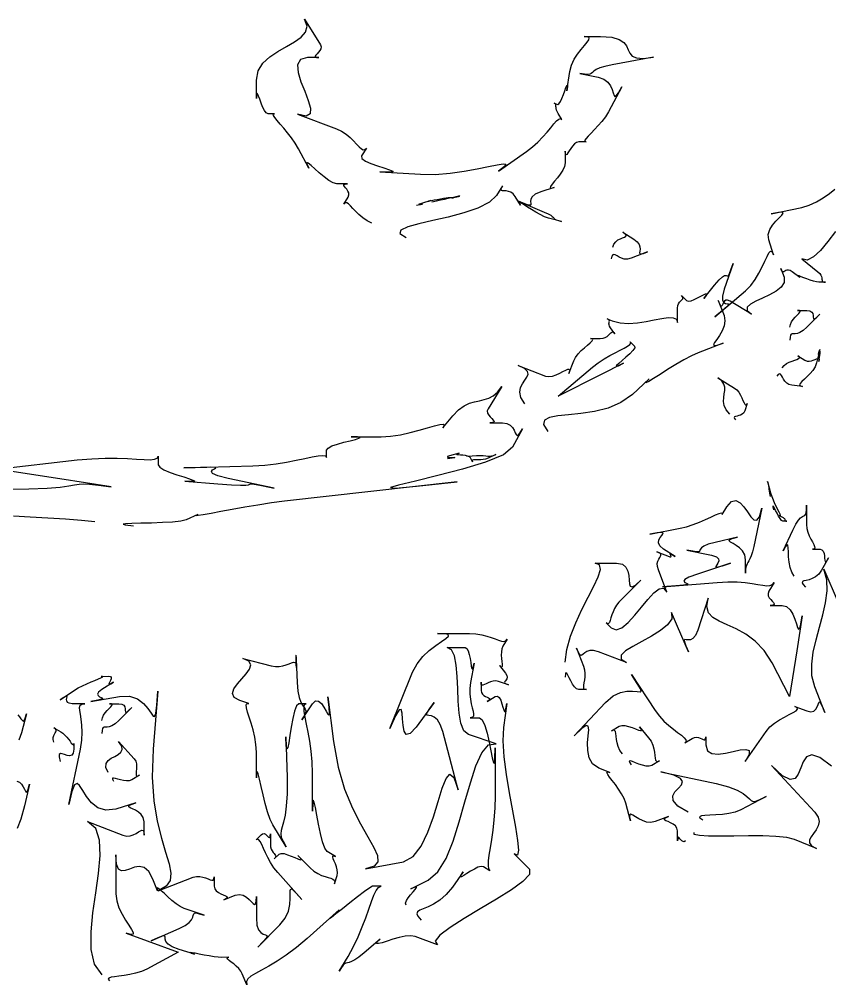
# Model space of a CAD drawing. Extents: x 1 to 224, y 2 to 223.
# Drawn here: x 104.1 to 161.8, y 2 to 70.7 of the extents above; entities that cross this region are included whole.
import ezdxf

# ---------------------------------------------------------------- set-up
doc = ezdxf.new("R2010")
doc.units = 0

msp = doc.modelspace()

# ---------------------------------------------------------------- linework, layer by layer
for points in [[(129.233, 56.2), (128.882, 56.377), (128.576, 56.588), (128.309, 56.817), (128.079, 57.047), (127.88, 57.263), (127.71, 57.448), (127.563, 57.586), (127.436, 57.661), (127.325, 57.656), (127.225, 57.555), (127.542, 58.068), (127.597, 58.219), (127.585, 58.362), (127.527, 58.495), (127.441, 58.618), (127.349, 58.726), (127.271, 58.82), (127.226, 58.896), (127.235, 58.952), (127.317, 58.988), (127.493, 59), (126.728, 59), (126.467, 59.069), (126.157, 59.249), (125.821, 59.503), (125.485, 59.792), (125.169, 60.078), (124.899, 60.323), (124.697, 60.488), (124.587, 60.536), (124.592, 60.428), (124.736, 60.125), (124, 61.5), (123.761, 61.904), (123.496, 62.288), (123.219, 62.646), (122.948, 62.974), (122.697, 63.266), (122.481, 63.516), (122.317, 63.72), (122.22, 63.872), (122.205, 63.967), (122.288, 64), (121.831, 64), (121.697, 64.065), (121.569, 64.237), (121.45, 64.479), (121.341, 64.755), (121.244, 65.028), (121.161, 65.261), (121.093, 65.419), (121.043, 65.464), (121.011, 65.361), (121, 65.073), (121, 66.383), (121.127, 67.048), (121.465, 67.595), (121.954, 68.051), (122.533, 68.44), (123.139, 68.785), (123.711, 69.111), (124.189, 69.444), (124.51, 69.807), (124.613, 70.224), (124.436, 70.721), (125.558, 68.906), (125.608, 68.76), (125.589, 68.621), (125.52, 68.491), (125.424, 68.372), (125.322, 68.266), (125.234, 68.175), (125.183, 68.102), (125.189, 68.046), (125.274, 68.012), (125.459, 68), (124.653, 68), (124.136, 67.859), (123.941, 67.481), (123.984, 66.932), (124.18, 66.281), (124.447, 65.594), (124.702, 64.939), (124.86, 64.383), (124.839, 63.993), (124.555, 63.836), (123.924, 63.979), (126.697, 62.925), (127.072, 62.749), (127.399, 62.535), (127.683, 62.301), (127.929, 62.064), (128.141, 61.841), (128.323, 61.65), (128.479, 61.509), (128.615, 61.434), (128.734, 61.442), (128.841, 61.552), (128.499, 60.999), (128.523, 60.815), (128.768, 60.632), (129.161, 60.454), (129.627, 60.288), (130.091, 60.14), (130.48, 60.016), (130.718, 59.921), (130.732, 59.862), (130.446, 59.844), (129.787, 59.874), (132.689, 59.69), (133.747, 59.679), (134.8, 59.761), (135.807, 59.903), (136.729, 60.072), (137.526, 60.239), (138.159, 60.37), (138.588, 60.434), (138.772, 60.4), (138.673, 60.236), (138.251, 59.91), (140.241, 61.302), (140.671, 61.634), (141.056, 61.986), (141.398, 62.343), (141.7, 62.687), (141.963, 63.003), (142.189, 63.274), (142.379, 63.483), (142.537, 63.615), (142.663, 63.653), (142.759, 63.581), (142.485, 64.024), (142.418, 64.15), (142.376, 64.261), (142.353, 64.36), (142.343, 64.447), (142.34, 64.522), (142.336, 64.586), (142.327, 64.641), (142.306, 64.687), (142.267, 64.725), (142.202, 64.755), (142.465, 64.665), (142.552, 64.707), (142.653, 64.862), (142.76, 65.092), (142.866, 65.36), (142.965, 65.626), (143.05, 65.855), (143.114, 66.007), (143.15, 66.044), (143.152, 65.93), (143.113, 65.625), (143.321, 67), (143.44, 67.461), (143.633, 67.878), (143.871, 68.25), (144.124, 68.576), (144.364, 68.854), (144.561, 69.084), (144.687, 69.264), (144.712, 69.395), (144.608, 69.473), (144.346, 69.5), (145.516, 69.5), (146.312, 69.444), (146.841, 69.295), (147.169, 69.079), (147.361, 68.825), (147.481, 68.559), (147.595, 68.31), (147.767, 68.104), (148.063, 67.969), (148.547, 67.932), (149.284, 68.021), (146.333, 67.485), (145.819, 67.372), (145.453, 67.256), (145.205, 67.143), (145.041, 67.037), (144.93, 66.943), (144.84, 66.869), (144.739, 66.818), (144.594, 66.797), (144.373, 66.81), (144.046, 66.864), (145.353, 66.612), (145.754, 66.471), (146.035, 66.252), (146.222, 65.991), (146.341, 65.722), (146.416, 65.481), (146.474, 65.302), (146.538, 65.222), (146.635, 65.275), (146.79, 65.496), (147.028, 65.92), (146.068, 64.127), (145.858, 63.783), (145.613, 63.457), (145.352, 63.152), (145.091, 62.873), (144.848, 62.625), (144.639, 62.412), (144.483, 62.238), (144.395, 62.109), (144.394, 62.028), (144.495, 62), (143.965, 62), (143.809, 61.959), (143.661, 61.851), (143.522, 61.698), (143.396, 61.525), (143.283, 61.353), (143.187, 61.206), (143.108, 61.107), (143.049, 61.078), (143.013, 61.143), (143, 61.325), (143, 60.5), (142.952, 60.242), (142.826, 59.97), (142.648, 59.697), (142.446, 59.435), (142.245, 59.195), (142.074, 58.989), (141.958, 58.829), (141.925, 58.726), (142.001, 58.694), (142.213, 58.743), (141.25, 58.43), (140.868, 58.264), (140.65, 58.088), (140.553, 57.913), (140.534, 57.752), (140.55, 57.618), (140.56, 57.523), (140.521, 57.479), (140.389, 57.499), (140.123, 57.596), (139.68, 57.782), (141.5, 57), (141.777, 56.873), (141.962, 56.772), (142.077, 56.692), (142.143, 56.629), (142.183, 56.578), (142.218, 56.534), (142.269, 56.493), (142.359, 56.449), (142.508, 56.397), (142.739, 56.334), (141.809, 56.57), (141.517, 56.67), (141.208, 56.816), (140.896, 56.99), (140.595, 57.174), (140.32, 57.351), (140.083, 57.503), (139.9, 57.611), (139.784, 57.658), (139.75, 57.626), (139.81, 57.498), (139.434, 58.107), (139.286, 58.29), (139.124, 58.405), (138.958, 58.47), (138.799, 58.499), (138.656, 58.511), (138.539, 58.52), (138.459, 58.545), (138.426, 58.602), (138.45, 58.706), (138.541, 58.875), (138.115, 58.186), (137.599, 57.693), (136.784, 57.281), (135.772, 56.937), (134.664, 56.646), (133.562, 56.393), (132.565, 56.164), (131.777, 55.945), (131.297, 55.719), (131.227, 55.474), (131.668, 55.195)], [(140.131, 43.342), (139.847, 43.787), (139.757, 44.169), (139.807, 44.497), (139.945, 44.781), (140.118, 45.029), (140.271, 45.252), (140.353, 45.458), (140.31, 45.659), (140.088, 45.862), (139.635, 46.077), (141.589, 45.327), (141.832, 45.285), (142.09, 45.318), (142.352, 45.405), (142.606, 45.52), (142.839, 45.641), (143.039, 45.745), (143.193, 45.807), (143.29, 45.805), (143.316, 45.715), (143.26, 45.514), (143.599, 46.396), (143.733, 46.655), (143.92, 46.902), (144.139, 47.132), (144.368, 47.342), (144.586, 47.529), (144.773, 47.69), (144.908, 47.82), (144.97, 47.918), (144.938, 47.979), (144.791, 48), (145.496, 48), (145.688, 48.021), (145.846, 48.075), (145.974, 48.151), (146.079, 48.238), (146.166, 48.323), (146.24, 48.397), (146.309, 48.447), (146.376, 48.461), (146.449, 48.428), (146.532, 48.337), (146.231, 48.75), (146.161, 48.864), (146.125, 48.962), (146.113, 49.044), (146.117, 49.113), (146.129, 49.172), (146.139, 49.222), (146.138, 49.267), (146.117, 49.308), (146.068, 49.347), (145.981, 49.388), (146.342, 49.25), (146.907, 49.109), (147.514, 49.076), (148.137, 49.12), (148.754, 49.213), (149.342, 49.324), (149.876, 49.425), (150.332, 49.486), (150.687, 49.478), (150.918, 49.37), (151, 49.135), (151, 50.167), (151.017, 50.338), (151.062, 50.472), (151.126, 50.576), (151.198, 50.657), (151.269, 50.721), (151.33, 50.777), (151.372, 50.831), (151.383, 50.89), (151.356, 50.962), (151.281, 51.052), (151.624, 50.709), (151.763, 50.655), (151.958, 50.683), (152.187, 50.766), (152.429, 50.882), (152.659, 51.005), (152.857, 51.109), (152.999, 51.172), (153.063, 51.166), (153.027, 51.068), (152.868, 50.853), (153.626, 51.793), (153.954, 52.167), (154.189, 52.379), (154.35, 52.471), (154.456, 52.485), (154.524, 52.464), (154.574, 52.452), (154.623, 52.49), (154.689, 52.622), (154.791, 52.891), (154.948, 53.338), (154.315, 51.5), (154.19, 51.017), (154.195, 50.718), (154.285, 50.558), (154.418, 50.492), (154.549, 50.474), (154.635, 50.46), (154.632, 50.404), (154.498, 50.26), (154.188, 49.983), (153.659, 49.529), (155.835, 51.391), (156.209, 51.771), (156.527, 52.201), (156.796, 52.652), (157.022, 53.095), (157.212, 53.501), (157.371, 53.841), (157.506, 54.086), (157.624, 54.206), (157.73, 54.174), (157.83, 53.959), (157.497, 55.011), (157.46, 55.39), (157.565, 55.746), (157.763, 56.07), (158.006, 56.356), (158.244, 56.597), (158.43, 56.786), (158.514, 56.916), (158.448, 56.981), (158.183, 56.972), (157.671, 56.884), (159.844, 57.319), (160.377, 57.479), (160.89, 57.723), (161.371, 58.017), (161.81, 58.327), (162.196, 58.622)], [(133.5, 57.724), (133.821, 57.801), (134.122, 57.869), (134.4, 57.928), (134.653, 57.98), (134.877, 58.025), (135.069, 58.064), (135.226, 58.097), (135.346, 58.125), (135.426, 58.148), (135.463, 58.168), (135.417, 58.108), (135.385, 58.091), (135.324, 58.074), (135.244, 58.059), (135.156, 58.045), (135.07, 58.032), (134.997, 58.021), (134.946, 58.012), (134.928, 58.006), (134.954, 58.001), (135.033, 58), (134.667, 58), (134.525, 57.989), (134.332, 57.962), (134.11, 57.923), (133.878, 57.878), (133.657, 57.834), (133.468, 57.797), (133.331, 57.771), (133.266, 57.764), (133.295, 57.781), (133.438, 57.827), (132.75, 57.616), (132.603, 57.567), (132.555, 57.544), (132.579, 57.539), (132.647, 57.546), (132.73, 57.557), (132.8, 57.567), (132.831, 57.568), (132.793, 57.554), (132.659, 57.518), (132.4, 57.454)], [(162.253, 55.611), (161.704, 54.9), (161.174, 54.272), (160.677, 53.804), (160.23, 53.576), (159.848, 53.666), (160.997, 52.75), (161.124, 52.629), (161.205, 52.514), (161.25, 52.406), (161.271, 52.308), (161.279, 52.22), (161.287, 52.145), (161.305, 52.084), (161.345, 52.038), (161.419, 52.01), (161.539, 52), (161.052, 52), (160.881, 52.021), (160.673, 52.075), (160.444, 52.151), (160.212, 52.238), (159.994, 52.323), (159.807, 52.397), (159.668, 52.447), (159.595, 52.461), (159.605, 52.428), (159.715, 52.337), (159.162, 52.75), (159.011, 52.84), (158.887, 52.873), (158.786, 52.864), (158.703, 52.831), (158.634, 52.787), (158.575, 52.75), (158.521, 52.736), (158.468, 52.76), (158.411, 52.838), (158.347, 52.987), (158.579, 52.357), (158.596, 51.973), (158.387, 51.643), (158.015, 51.357), (157.544, 51.104), (157.039, 50.874), (156.565, 50.658), (156.184, 50.445), (155.963, 50.226), (155.965, 49.989), (156.254, 49.725), (154.74, 50.661), (154.56, 50.736), (154.428, 50.726), (154.332, 50.655), (154.265, 50.552), (154.215, 50.441), (154.174, 50.35), (154.131, 50.306), (154.077, 50.334), (154.002, 50.461), (153.896, 50.714), (154.311, 49.632), (154.374, 49.263), (154.311, 48.895), (154.164, 48.542), (153.974, 48.218), (153.783, 47.937), (153.631, 47.713), (153.561, 47.56), (153.613, 47.492), (153.83, 47.522), (154.252, 47.666), (152.455, 46.983), (151.991, 46.774), (151.45, 46.482), (150.871, 46.141), (150.292, 45.783), (149.752, 45.441), (149.289, 45.148), (148.942, 44.937), (148.748, 44.841), (148.746, 44.892), (148.975, 45.123), (147.786, 44.015), (146.969, 43.431), (146.048, 43.04), (145.08, 42.796), (144.121, 42.653), (143.229, 42.566), (142.46, 42.49), (141.871, 42.379), (141.519, 42.189), (141.461, 41.874), (141.753, 41.388)], [(146.397, 54.503), (146.468, 54.723), (146.593, 54.889), (146.751, 55.01), (146.923, 55.098), (147.087, 55.164), (147.224, 55.22), (147.313, 55.276), (147.334, 55.345), (147.267, 55.436), (147.09, 55.562), (147.883, 55.072), (148.124, 54.883), (148.26, 54.694), (148.318, 54.514), (148.324, 54.351), (148.309, 54.212), (148.297, 54.105), (148.318, 54.039), (148.4, 54.02), (148.568, 54.057), (148.853, 54.157), (147.682, 53.708), (147.427, 53.646), (147.201, 53.651), (147.003, 53.705), (146.832, 53.785), (146.686, 53.872), (146.563, 53.944), (146.463, 53.981), (146.382, 53.962), (146.32, 53.866), (146.276, 53.673)], [(159, 48.8), (159.033, 48.994), (159.12, 49.178), (159.241, 49.35), (159.38, 49.508), (159.518, 49.648), (159.635, 49.768), (159.714, 49.866), (159.737, 49.939), (159.685, 49.984), (159.54, 50), (160.2, 50), (160.428, 49.967), (160.566, 49.883), (160.637, 49.766), (160.663, 49.637), (160.667, 49.517), (160.67, 49.424), (160.697, 49.379), (160.767, 49.403), (160.906, 49.514), (161.133, 49.733), (160.2, 48.8), (159.94, 48.572), (159.717, 48.434), (159.529, 48.363), (159.374, 48.337), (159.25, 48.333), (159.154, 48.33), (159.083, 48.303), (159.035, 48.233), (159.008, 48.094), (159, 47.867)], [(144.941, 45.948), (145.351, 46.265), (145.766, 46.541), (146.173, 46.78), (146.557, 46.987), (146.906, 47.164), (147.205, 47.317), (147.441, 47.449), (147.601, 47.563), (147.669, 47.665), (147.634, 47.757), (147.941, 47.46), (147.949, 47.331), (147.818, 47.139), (147.594, 46.908), (147.32, 46.662), (147.042, 46.426), (146.804, 46.224), (146.651, 46.08), (146.628, 46.018), (146.78, 46.063), (147.15, 46.239), (145.5, 45.408), (142.5, 43.895), (142.5, 43.895), (144.941, 45.948)], [(158.451, 45.92), (158.587, 46.084), (158.76, 46.214), (158.953, 46.315), (159.151, 46.394), (159.338, 46.458), (159.498, 46.513), (159.615, 46.565), (159.675, 46.622), (159.661, 46.689), (159.557, 46.774), (160.069, 46.457), (160.224, 46.393), (160.377, 46.381), (160.526, 46.406), (160.665, 46.454), (160.791, 46.508), (160.899, 46.554), (160.985, 46.577), (161.044, 46.562), (161.073, 46.494), (161.067, 46.359), (161.15, 46.941), (161.163, 47.065), (161.157, 47.102), (161.138, 47.077), (161.112, 47.015), (161.083, 46.94), (161.059, 46.876), (161.045, 46.848), (161.047, 46.879), (161.07, 46.995), (161.12, 47.219), (160.9, 46.264), (160.798, 45.987), (160.638, 45.73), (160.441, 45.496), (160.231, 45.284), (160.027, 45.098), (159.853, 44.938), (159.73, 44.805), (159.68, 44.702), (159.724, 44.63), (159.884, 44.59), (159.132, 44.668), (158.929, 44.721), (158.769, 44.823), (158.642, 44.956), (158.543, 45.103), (158.462, 45.246), (158.392, 45.369), (158.326, 45.454), (158.256, 45.484), (158.174, 45.441), (158.073, 45.308)], [(154.729, 42.604), (154.465, 42.929), (154.323, 43.234), (154.273, 43.521), (154.283, 43.791), (154.322, 44.048), (154.36, 44.293), (154.364, 44.529), (154.303, 44.757), (154.147, 44.981), (153.865, 45.202), (155.053, 44.467), (155.214, 44.336), (155.352, 44.166), (155.47, 43.974), (155.571, 43.776), (155.657, 43.589), (155.73, 43.429), (155.795, 43.312), (155.853, 43.254), (155.907, 43.271), (155.96, 43.38), (155.782, 42.846), (155.71, 42.709), (155.607, 42.612), (155.487, 42.547), (155.36, 42.504), (155.239, 42.475), (155.135, 42.449), (155.06, 42.418), (155.027, 42.373), (155.046, 42.304), (155.13, 42.203)], [(102.5, 38.7), (108.25, 39.35), (108.25, 39.35), (109.286, 39.44), (110.23, 39.475), (111.08, 39.471), (111.829, 39.443), (112.475, 39.406), (113.013, 39.376), (113.438, 39.367), (113.748, 39.396), (113.936, 39.477), (114, 39.626), (114, 39), (114.117, 38.829), (114.423, 38.649), (114.855, 38.469), (115.346, 38.297), (115.833, 38.139), (116.249, 38.004), (116.53, 37.899), (116.611, 37.831), (116.427, 37.809), (115.912, 37.839), (118.25, 37.642), (119.241, 37.571), (119.882, 37.548), (120.255, 37.558), (120.442, 37.588), (120.526, 37.622), (120.589, 37.645), (120.714, 37.642), (120.981, 37.599), (121.475, 37.5), (122.276, 37.331), (119, 38.027), (118.247, 38.221), (117.883, 38.387), (117.799, 38.525), (117.884, 38.637), (118.03, 38.722), (118.126, 38.781), (118.064, 38.816), (117.734, 38.827), (117.025, 38.815), (115.83, 38.78), (120.75, 38.932), (121.599, 38.984), (122.405, 39.078), (123.157, 39.198), (123.845, 39.33), (124.458, 39.458), (124.984, 39.567), (125.412, 39.643), (125.731, 39.671), (125.931, 39.636), (126, 39.523), (126, 40.047), (126.106, 40.201), (126.386, 40.347), (126.78, 40.484), (127.228, 40.609), (127.672, 40.72), (128.052, 40.816), (128.309, 40.893), (128.382, 40.951), (128.214, 40.987), (127.745, 41), (129.878, 41), (130.561, 41.041), (131.26, 41.149), (131.947, 41.301), (132.597, 41.473), (133.184, 41.642), (133.684, 41.786), (134.069, 41.881), (134.315, 41.903), (134.396, 41.83), (134.285, 41.639), (135, 42.5), (135.406, 42.92), (135.798, 43.203), (136.175, 43.384), (136.539, 43.495), (136.89, 43.571), (137.229, 43.644), (137.556, 43.749), (137.873, 43.918), (138.18, 44.184), (138.478, 44.582), (137.5, 43), (137.445, 42.838), (137.469, 42.685), (137.547, 42.541), (137.656, 42.41), (137.772, 42.294), (137.871, 42.194), (137.929, 42.112), (137.923, 42.051), (137.828, 42.013), (137.621, 42), (138.524, 42), (138.848, 41.952), (139.084, 41.829), (139.25, 41.658), (139.363, 41.469), (139.442, 41.291), (139.505, 41.153), (139.569, 41.083), (139.652, 41.111), (139.771, 41.266), (139.946, 41.577), (139.253, 40.25), (138.59, 39.722), (137.314, 39.195), (135.675, 38.692), (133.928, 38.236), (132.325, 37.851), (131.117, 37.559), (130.559, 37.384), (130.902, 37.35), (132.398, 37.479), (135.301, 37.794), (123, 36.406), (122.07, 36.287), (121.117, 36.142), (120.176, 35.983), (119.282, 35.822), (118.469, 35.67), (117.771, 35.54), (117.223, 35.444), (116.86, 35.393), (116.716, 35.399), (116.825, 35.475), (116, 35.095), (115.62, 34.998), (115.029, 34.932), (114.306, 34.888), (113.532, 34.861), (112.784, 34.843), (112.144, 34.828), (111.691, 34.808), (111.505, 34.776), (111.664, 34.726), (112.25, 34.65)], [(136, 39.61), (136.377, 39.652), (136.688, 39.669), (136.945, 39.669), (137.157, 39.659), (137.334, 39.644), (137.487, 39.631), (137.625, 39.628), (137.758, 39.639), (137.896, 39.673), (138.05, 39.734), (137.5, 39.474), (137.331, 39.411), (137.16, 39.374), (136.991, 39.357), (136.831, 39.353), (136.686, 39.355), (136.561, 39.356), (136.463, 39.351), (136.398, 39.331), (136.37, 39.292), (136.387, 39.225), (136.25, 39.5), (136.175, 39.571), (136.047, 39.621), (135.884, 39.656), (135.707, 39.68), (135.534, 39.696), (135.387, 39.711), (135.284, 39.727), (135.245, 39.751), (135.289, 39.786), (135.438, 39.836), (134.75, 39.636), (134.617, 39.587), (134.605, 39.555), (134.68, 39.537), (134.805, 39.529), (134.945, 39.525), (135.065, 39.521), (135.128, 39.514), (135.1, 39.498), (134.944, 39.47), (134.625, 39.424)], [(103, 37.269), (104.8, 37.295), (106.107, 37.35), (107.02, 37.423), (107.637, 37.501), (108.058, 37.573), (108.381, 37.627), (108.704, 37.651), (109.128, 37.634), (109.75, 37.564), (110.669, 37.43), (107, 38), (102.5, 38.7)], [(157.616, 36.75), (157.565, 36.992), (157.534, 37.152), (157.52, 37.251), (157.515, 37.307), (157.516, 37.339), (157.516, 37.367), (157.511, 37.411), (157.495, 37.489), (157.463, 37.62), (157.41, 37.825), (157.628, 37), (157.706, 36.751), (157.802, 36.502), (157.908, 36.262), (158.017, 36.036), (158.119, 35.833), (158.206, 35.658), (158.271, 35.519), (158.304, 35.423), (158.298, 35.377), (158.244, 35.388), (158.512, 35.25), (158.577, 35.21), (158.616, 35.171), (158.635, 35.135), (158.641, 35.103), (158.641, 35.073), (158.641, 35.048), (158.648, 35.028), (158.668, 35.013), (158.708, 35.003), (158.775, 35), (158.5, 35), (158.409, 35.048), (158.304, 35.174), (158.193, 35.352), (158.084, 35.554), (157.981, 35.755), (157.894, 35.926), (157.827, 36.042), (157.79, 36.075), (157.787, 35.999), (157.827, 35.788)], [(143, 24.953), (143.101, 25.862), (143.369, 26.81), (143.75, 27.766), (144.191, 28.699), (144.64, 29.575), (145.043, 30.363), (145.348, 31.031), (145.501, 31.548), (145.449, 31.882), (145.139, 32), (146.661, 32), (147.069, 31.924), (147.325, 31.723), (147.467, 31.441), (147.531, 31.121), (147.556, 30.804), (147.577, 30.535), (147.634, 30.356), (147.762, 30.309), (148, 30.438), (148.385, 30.785), (146.817, 29.217), (146.643, 29.008), (146.507, 28.78), (146.402, 28.546), (146.32, 28.318), (146.255, 28.107), (146.199, 27.926), (146.144, 27.787), (146.085, 27.703), (146.012, 27.686), (145.919, 27.747), (146.269, 27.398), (146.619, 27.256), (147.026, 27.411), (147.474, 27.783), (147.944, 28.295), (148.419, 28.869), (148.88, 29.427), (149.311, 29.89), (149.692, 30.181), (150.008, 30.223), (150.239, 29.936), (149.629, 31.526), (149.562, 31.774), (149.557, 31.979), (149.596, 32.147), (149.66, 32.284), (149.731, 32.397), (149.79, 32.492), (149.818, 32.575), (149.797, 32.652), (149.708, 32.729), (149.533, 32.813), (150.281, 32.515), (150.437, 32.464), (150.516, 32.459), (150.538, 32.488), (150.525, 32.537), (150.495, 32.591), (150.47, 32.637), (150.47, 32.662), (150.516, 32.651), (150.627, 32.591), (150.825, 32.467), (150, 33), (149.737, 33.231), (149.642, 33.451), (149.666, 33.654), (149.758, 33.833), (149.871, 33.983), (149.955, 34.097), (149.961, 34.169), (149.841, 34.193), (149.544, 34.161), (149.023, 34.069), (151.191, 34.485), (151.643, 34.596), (152.102, 34.748), (152.551, 34.925), (152.977, 35.11), (153.362, 35.287), (153.693, 35.438), (153.954, 35.547), (154.13, 35.598), (154.205, 35.574), (154.165, 35.457), (154.51, 36.016), (154.846, 36.395), (155.158, 36.464), (155.449, 36.306), (155.721, 36.005), (155.973, 35.646), (156.208, 35.313), (156.428, 35.089), (156.633, 35.058), (156.826, 35.304), (157.006, 35.912), (156.421, 33.191), (156.327, 32.804), (156.238, 32.517), (156.155, 32.309), (156.078, 32.159), (156.01, 32.045), (155.952, 31.947), (155.904, 31.843), (155.869, 31.713), (155.847, 31.535), (155.84, 31.288), (155.838, 32.25), (155.778, 32.597), (155.623, 32.875), (155.41, 33.094), (155.174, 33.264), (154.95, 33.397), (154.774, 33.502), (154.681, 33.591), (154.707, 33.674), (154.888, 33.761), (155.259, 33.863), (153.667, 33.485), (153.178, 33.345), (152.868, 33.213), (152.694, 33.091), (152.612, 32.985), (152.581, 32.899), (152.557, 32.838), (152.496, 32.806), (152.357, 32.809), (152.095, 32.85), (151.669, 32.934), (153.412, 32.575), (153.761, 32.461), (153.919, 32.319), (153.94, 32.165), (153.877, 32.013), (153.784, 31.878), (153.716, 31.776), (153.725, 31.722), (153.867, 31.731), (154.194, 31.817), (154.761, 31.997), (152.412, 31.227), (151.811, 31.001), (151.521, 30.833), (151.454, 30.712), (151.524, 30.627), (151.644, 30.569), (151.726, 30.526), (151.683, 30.489), (151.428, 30.448), (150.874, 30.391), (149.933, 30.309), (153.809, 30.636), (154.569, 30.674), (155.233, 30.663), (155.808, 30.616), (156.3, 30.551), (156.716, 30.482), (157.063, 30.425), (157.346, 30.396), (157.574, 30.409), (157.752, 30.481), (157.888, 30.627), (157.5, 30), (157.443, 29.838), (157.46, 29.685), (157.53, 29.541), (157.63, 29.41), (157.736, 29.294), (157.827, 29.194), (157.879, 29.112), (157.871, 29.051), (157.78, 29.013), (157.584, 29), (158.441, 29), (158.762, 28.911), (159.013, 28.682), (159.205, 28.365), (159.351, 28.016), (159.462, 27.687), (159.548, 27.433), (159.622, 27.308), (159.694, 27.366), (159.777, 27.661), (159.881, 28.247), (159.485, 25.75), (158.971, 22.5), (158.971, 22.5), (157.735, 24.907), (157.735, 24.907), (157.171, 25.786), (156.531, 26.451), (155.854, 26.946), (155.175, 27.317), (154.532, 27.61), (153.963, 27.871), (153.505, 28.145), (153.195, 28.478), (153.071, 28.915), (153.169, 29.503), (152.43, 27.244), (152.265, 26.865), (152.089, 26.648), (151.914, 26.552), (151.753, 26.534), (151.618, 26.552), (151.523, 26.562), (151.479, 26.523), (151.498, 26.392), (151.595, 26.127), (151.78, 25.685), (151, 27.5), (150.57, 28.491), (150.57, 28.491), (150.581, 28.049), (150.288, 27.621), (149.779, 27.208), (149.139, 26.812), (148.454, 26.436), (147.809, 26.082), (147.291, 25.752), (146.985, 25.448), (146.977, 25.172), (147.352, 24.928), (145.366, 25.69), (145.017, 25.785), (144.748, 25.787), (144.544, 25.726), (144.392, 25.631), (144.278, 25.53), (144.189, 25.452), (144.111, 25.427), (144.029, 25.482), (143.932, 25.648), (143.804, 25.953), (144.295, 24.674), (144.372, 24.403), (144.401, 24.146), (144.395, 23.906), (144.367, 23.687), (144.331, 23.492), (144.3, 23.324), (144.289, 23.188), (144.309, 23.086), (144.376, 23.022), (144.501, 23), (143.969, 23), (143.812, 23.054), (143.663, 23.195), (143.524, 23.393), (143.398, 23.619), (143.285, 23.842), (143.188, 24.033), (143.109, 24.163), (143.05, 24.2), (143.013, 24.115), (143, 23.879)], [(159.314, 31.086), (159.128, 31.358), (159.008, 31.701), (158.94, 32.081), (158.906, 32.462), (158.891, 32.812), (158.879, 33.094), (158.852, 33.276), (158.795, 33.322), (158.692, 33.198), (158.527, 32.87), (159.2, 34.343), (159.418, 34.772), (159.603, 35.055), (159.758, 35.225), (159.885, 35.316), (159.987, 35.364), (160.064, 35.401), (160.121, 35.464), (160.158, 35.585), (160.179, 35.799), (160.185, 36.142), (160.186, 34.75), (160.212, 34.467), (160.282, 34.198), (160.379, 33.948), (160.49, 33.718), (160.599, 33.514), (160.693, 33.339), (160.756, 33.196), (160.775, 33.09), (160.733, 33.023), (160.617, 33), (161.143, 33), (161.283, 32.959), (161.373, 32.85), (161.427, 32.698), (161.456, 32.526), (161.471, 32.357), (161.484, 32.214), (161.506, 32.121), (161.55, 32.1), (161.627, 32.177), (161.748, 32.373), (161.256, 31.493), (161.054, 31.215), (160.825, 31.024), (160.588, 30.901), (160.359, 30.826), (160.155, 30.779), (159.994, 30.742), (159.892, 30.693), (159.866, 30.614), (159.934, 30.485), (160.113, 30.287)], [(109.5, 34.952), (108.548, 35.04), (107.401, 35.125), (106.151, 35.203), (104.889, 35.275), (103.705, 35.339)], [(151.565, 12.231), (151.474, 12.175), (151.387, 12.18), (151.306, 12.229), (151.232, 12.302), (151.166, 12.382), (151.109, 12.45), (151.063, 12.488), (151.029, 12.478), (151.007, 12.401), (151, 12.24), (151, 12.94), (150.956, 13.143), (150.842, 13.302), (150.681, 13.426), (150.5, 13.523), (150.322, 13.6), (150.172, 13.665), (150.075, 13.726), (150.056, 13.792), (150.14, 13.868), (150.35, 13.965), (149.407, 13.603), (149.093, 13.541), (148.788, 13.575), (148.499, 13.676), (148.236, 13.813), (148.006, 13.954), (147.817, 14.068), (147.678, 14.126), (147.597, 14.096), (147.583, 13.947), (147.643, 13.649), (147.309, 14.927), (147.189, 15.254), (147.01, 15.59), (146.795, 15.922), (146.567, 16.238), (146.347, 16.525), (146.159, 16.772), (146.025, 16.965), (145.968, 17.093), (146.009, 17.143), (146.172, 17.104), (145.401, 17.399), (144.947, 17.706), (144.697, 18.149), (144.597, 18.67), (144.595, 19.212), (144.636, 19.717), (144.669, 20.13), (144.639, 20.391), (144.493, 20.445), (144.179, 20.234), (143.643, 19.7), (145.86, 22.08), (146.408, 22.55), (146.927, 22.805), (147.397, 22.902), (147.8, 22.901), (148.117, 22.859), (148.328, 22.834), (148.413, 22.884), (148.354, 23.068), (148.132, 23.443), (147.726, 24.067), (149.404, 21.506), (149.702, 21.107), (150.03, 20.755), (150.368, 20.447), (150.7, 20.178), (151.005, 19.946), (151.268, 19.747), (151.468, 19.576), (151.589, 19.431), (151.612, 19.307), (151.518, 19.202), (152.044, 19.527), (152.198, 19.594), (152.345, 19.608), (152.482, 19.585), (152.608, 19.54), (152.719, 19.488), (152.815, 19.443), (152.893, 19.421), (152.951, 19.437), (152.987, 19.506), (153, 19.641), (153, 19.059), (153.119, 18.647), (153.436, 18.452), (153.889, 18.417), (154.419, 18.485), (154.965, 18.6), (155.466, 18.705), (155.861, 18.743), (156.091, 18.658), (156.094, 18.392), (155.809, 17.89), (157.303, 20.022), (157.578, 20.342), (157.905, 20.617), (158.259, 20.851), (158.614, 21.051), (158.945, 21.221), (159.227, 21.366), (159.434, 21.491), (159.542, 21.602), (159.525, 21.703), (159.358, 21.8), (160.193, 21.479), (160.496, 21.416), (160.71, 21.471), (160.855, 21.604), (160.949, 21.775), (161.01, 21.945), (161.058, 22.073), (161.11, 22.12), (161.187, 22.046), (161.305, 21.811), (161.485, 21.375), (160.764, 23.207), (160.57, 23.986), (160.551, 24.812), (160.663, 25.67), (160.861, 26.549), (161.102, 27.437), (161.343, 28.32), (161.538, 29.188), (161.644, 30.027), (161.617, 30.824), (161.413, 31.568), (162.437, 29.191)], [(110.021, 2.707), (109.485, 3.466), (109.246, 4.506), (109.229, 5.749), (109.358, 7.118), (109.559, 8.534), (109.755, 9.92), (109.87, 11.198), (109.831, 12.289), (109.561, 13.117), (108.984, 13.604), (111.5, 12.638), (111.769, 12.577), (112.014, 12.593), (112.235, 12.662), (112.431, 12.761), (112.6, 12.865), (112.74, 12.952), (112.852, 12.996), (112.933, 12.976), (112.983, 12.866), (113, 12.644), (113, 13.599), (112.945, 13.887), (112.803, 14.111), (112.606, 14.282), (112.386, 14.412), (112.176, 14.511), (112.008, 14.591), (111.915, 14.663), (111.929, 14.739), (112.082, 14.83), (112.407, 14.947), (111, 14.5), (110.282, 14.41), (109.709, 14.586), (109.258, 14.94), (108.908, 15.38), (108.635, 15.818), (108.416, 16.163), (108.231, 16.325), (108.056, 16.216), (107.868, 15.745), (107.646, 14.823), (108.469, 18.75), (108.572, 19.403), (108.602, 19.977), (108.581, 20.473), (108.531, 20.894), (108.472, 21.243), (108.425, 21.523), (108.412, 21.735), (108.453, 21.884), (108.571, 21.971), (108.786, 22), (107.884, 22), (107.669, 22.026), (107.548, 22.095), (107.497, 22.191), (107.49, 22.297), (107.505, 22.398), (107.516, 22.478), (107.499, 22.523), (107.429, 22.515), (107.282, 22.439), (107.033, 22.279), (108.059, 22.968), (108.319, 23.125), (108.613, 23.275), (108.921, 23.415), (109.225, 23.544), (109.508, 23.659), (109.75, 23.758), (109.934, 23.838), (110.041, 23.897), (110.052, 23.933), (109.95, 23.944), (110.5, 23.953), (110.62, 23.929), (110.666, 23.862), (110.657, 23.765), (110.614, 23.656), (110.559, 23.546), (110.513, 23.453), (110.495, 23.39), (110.527, 23.373), (110.63, 23.416), (110.825, 23.533), (110, 23), (109.764, 22.813), (109.689, 22.672), (109.728, 22.571), (109.833, 22.498), (109.957, 22.445), (110.054, 22.403), (110.076, 22.363), (109.976, 22.314), (109.708, 22.249), (109.224, 22.158), (111.25, 22.515), (111.97, 22.529), (112.533, 22.339), (112.962, 22.023), (113.276, 21.66), (113.499, 21.329), (113.652, 21.108), (113.756, 21.076), (113.832, 21.312), (113.904, 21.894), (113.992, 22.9), (113.648, 18.75), (113.583, 16.773), (113.699, 15.076), (113.938, 13.633), (114.238, 12.422), (114.541, 11.419), (114.787, 10.599), (114.915, 9.939), (114.866, 9.415), (114.58, 9.002), (113.998, 8.678), (116.5, 9.638), (116.743, 9.698), (116.973, 9.699), (117.188, 9.658), (117.385, 9.593), (117.56, 9.522), (117.71, 9.46), (117.832, 9.427), (117.923, 9.439), (117.98, 9.514), (118, 9.668), (118, 9), (118.041, 8.819), (118.149, 8.674), (118.302, 8.559), (118.475, 8.466), (118.647, 8.391), (118.794, 8.325), (118.893, 8.265), (118.921, 8.202), (118.856, 8.13), (118.674, 8.045), (119.5, 8.362), (119.797, 8.416), (120.06, 8.362), (120.287, 8.234), (120.482, 8.068), (120.644, 7.9), (120.775, 7.767), (120.875, 7.702), (120.945, 7.743), (120.986, 7.925), (121, 8.284), (121, 6.754), (121.046, 6.242), (121.162, 5.904), (121.321, 5.702), (121.492, 5.594), (121.644, 5.54), (121.75, 5.501), (121.778, 5.435), (121.7, 5.302), (121.486, 5.063), (121.106, 4.677), (122.683, 6.255), (123.064, 6.74), (123.286, 7.232), (123.391, 7.702), (123.419, 8.123), (123.41, 8.468), (123.407, 8.707), (123.448, 8.815), (123.576, 8.762), (123.829, 8.521), (124.251, 8.066), (122.523, 9.975), (122.243, 10.322), (122.007, 10.683), (121.81, 11.042), (121.645, 11.385), (121.505, 11.699), (121.385, 11.967), (121.279, 12.177), (121.179, 12.314), (121.08, 12.363), (120.976, 12.31), (121.339, 12.673), (121.446, 12.743), (121.548, 12.748), (121.642, 12.707), (121.729, 12.64), (121.806, 12.564), (121.872, 12.5), (121.926, 12.466), (121.966, 12.48), (121.991, 12.563), (122, 12.733), (122, 12), (122.017, 11.801), (122.062, 11.641), (122.125, 11.513), (122.196, 11.41), (122.267, 11.325), (122.328, 11.252), (122.369, 11.185), (122.38, 11.115), (122.354, 11.038), (122.279, 10.945), (122.619, 11.286), (122.763, 11.342), (122.972, 11.323), (123.222, 11.25), (123.487, 11.148), (123.74, 11.039), (123.958, 10.945), (124.113, 10.891), (124.181, 10.898), (124.136, 10.991), (123.952, 11.191), (124.824, 10.318), (125.103, 10.077), (125.38, 9.901), (125.645, 9.776), (125.892, 9.688), (126.113, 9.623), (126.3, 9.568), (126.446, 9.508), (126.542, 9.43), (126.581, 9.321), (126.555, 9.166), (126.758, 9.774), (126.785, 9.961), (126.763, 10.168), (126.706, 10.383), (126.629, 10.595), (126.55, 10.791), (126.481, 10.959), (126.44, 11.087), (126.441, 11.163), (126.5, 11.175), (126.632, 11.11), (126.053, 11.467), (125.883, 11.708), (125.721, 12.165), (125.57, 12.76), (125.432, 13.416), (125.309, 14.058), (125.204, 14.607), (125.118, 14.987), (125.054, 15.12), (125.014, 14.931), (125, 14.341), (125, 17.059), (124.973, 17.858), (124.902, 18.616), (124.803, 19.325), (124.689, 19.972), (124.577, 20.549), (124.481, 21.043), (124.416, 21.446), (124.397, 21.747), (124.44, 21.935), (124.559, 22), (124.019, 22), (123.865, 21.856), (123.725, 21.477), (123.599, 20.944), (123.487, 20.337), (123.389, 19.736), (123.306, 19.222), (123.235, 18.874), (123.178, 18.774), (123.135, 19.002), (123.104, 19.637), (123.184, 16.75), (123.186, 15.593), (123.133, 14.709), (123.044, 14.053), (122.94, 13.575), (122.842, 13.229), (122.768, 12.967), (122.741, 12.742), (122.779, 12.507), (122.904, 12.214), (123.135, 11.815), (122.165, 13.372), (121.977, 13.766), (121.798, 14.291), (121.631, 14.894), (121.478, 15.52), (121.342, 16.115), (121.226, 16.626), (121.131, 16.996), (121.06, 17.173), (121.015, 17.101), (121, 16.727), (121, 18.539), (120.968, 19.082), (120.883, 19.617), (120.763, 20.129), (120.627, 20.606), (120.492, 21.035), (120.377, 21.403), (120.299, 21.698), (120.277, 21.906), (120.328, 22.014), (120.47, 22.01), (119.823, 22.226), (119.417, 22.451), (119.303, 22.732), (119.405, 23.055), (119.652, 23.405), (119.969, 23.766), (120.284, 24.124), (120.521, 24.463), (120.609, 24.77), (120.473, 25.028), (120.04, 25.223), (122.06, 24.695), (122.355, 24.648), (122.632, 24.657), (122.889, 24.704), (123.122, 24.774), (123.329, 24.848), (123.506, 24.912), (123.651, 24.949), (123.762, 24.941), (123.834, 24.874), (123.866, 24.729), (123.831, 25.357), (123.825, 25.46), (123.824, 25.419), (123.829, 25.278), (123.836, 25.081), (123.843, 24.871), (123.85, 24.691), (123.853, 24.586), (123.852, 24.598), (123.844, 24.772), (123.827, 25.15), (123.899, 23.5), (123.954, 22.892), (124.047, 22.442), (124.162, 22.119), (124.283, 21.893), (124.394, 21.733), (124.48, 21.607), (124.524, 21.486), (124.511, 21.338), (124.424, 21.132), (124.249, 20.838), (125, 22), (125.22, 22.204), (125.433, 22.181), (125.634, 22.003), (125.815, 21.743), (125.969, 21.472), (126.089, 21.263), (126.169, 21.187), (126.201, 21.317), (126.178, 21.724), (126.094, 22.48), (126.485, 19.297), (126.816, 17.475), (127.288, 15.904), (127.841, 14.566), (128.413, 13.443), (128.941, 12.518), (129.364, 11.772), (129.621, 11.189), (129.649, 10.75), (129.387, 10.437), (128.773, 10.234), (131.474, 10.75), (132.157, 11.121), (132.728, 11.863), (133.205, 12.848), (133.605, 13.951), (133.946, 15.042), (134.245, 15.995), (134.519, 16.682), (134.786, 16.976), (135.063, 16.75), (135.368, 15.876), (134.287, 20.012), (134.103, 20.524), (133.891, 20.851), (133.671, 21.038), (133.464, 21.128), (133.29, 21.165), (133.171, 21.193), (133.128, 21.256), (133.182, 21.396), (133.353, 21.659), (133.662, 22.087), (132.377, 20.335), (131.951, 19.871), (131.678, 19.81), (131.522, 20.039), (131.445, 20.444), (131.408, 20.912), (131.374, 21.329), (131.306, 21.583), (131.165, 21.56), (130.915, 21.146), (130.518, 20.23), (132.13, 24.25), (132.449, 24.844), (132.86, 25.353), (133.319, 25.782), (133.777, 26.137), (134.188, 26.423), (134.506, 26.645), (134.682, 26.808), (134.672, 26.918), (134.426, 26.98), (133.9, 27), (136.176, 27), (136.636, 26.975), (137.047, 26.909), (137.411, 26.816), (137.731, 26.71), (138.01, 26.606), (138.249, 26.516), (138.452, 26.455), (138.62, 26.438), (138.757, 26.478), (138.864, 26.588), (138.553, 26.085), (138.482, 25.91), (138.45, 25.697), (138.446, 25.464), (138.459, 25.227), (138.48, 25.005), (138.497, 24.815), (138.501, 24.674), (138.481, 24.599), (138.427, 24.608), (138.328, 24.718), (138.744, 24.164), (138.835, 24.009), (138.863, 23.882), (138.846, 23.779), (138.801, 23.696), (138.747, 23.628), (138.701, 23.569), (138.681, 23.515), (138.706, 23.463), (138.793, 23.406), (138.96, 23.34), (138.25, 23.579), (138.048, 23.618), (137.856, 23.606), (137.677, 23.559), (137.513, 23.492), (137.367, 23.42), (137.242, 23.358), (137.14, 23.322), (137.064, 23.328), (137.016, 23.39), (137, 23.523), (137, 22.941), (137.027, 22.787), (137.1, 22.669), (137.201, 22.58), (137.317, 22.512), (137.431, 22.46), (137.529, 22.414), (137.595, 22.369), (137.614, 22.316), (137.571, 22.249), (137.45, 22.16), (138, 22.5), (138.165, 22.532), (138.298, 22.43), (138.404, 22.238), (138.489, 22), (138.559, 21.758), (138.617, 21.557), (138.669, 21.438), (138.721, 21.446), (138.777, 21.623), (138.843, 22.014), (138.601, 20.309), (138.558, 19.362), (138.635, 18.217), (138.799, 16.952), (139.013, 15.645), (139.242, 14.374), (139.449, 13.218), (139.6, 12.256), (139.659, 11.565), (139.59, 11.223), (139.357, 11.309), (140.445, 10.221), (140.457, 9.849), (139.988, 9.343), (139.163, 8.739), (138.106, 8.074), (136.943, 7.385), (135.799, 6.706), (134.799, 6.074), (134.066, 5.525), (133.728, 5.096), (133.907, 4.822), (132.307, 5.436), (131.998, 5.484), (131.609, 5.449), (131.176, 5.355), (130.732, 5.229), (130.314, 5.097), (129.956, 4.983), (129.692, 4.915), (129.558, 4.918), (129.588, 5.017), (129.817, 5.239), (128.681, 4.267), (128.299, 3.96), (128.005, 3.759), (127.782, 3.639), (127.615, 3.575), (127.487, 3.542), (127.384, 3.515), (127.289, 3.468), (127.186, 3.376), (127.06, 3.214), (126.894, 2.957), (127.53, 4), (127.923, 4.703), (128.259, 5.41), (128.547, 6.102), (128.795, 6.761), (129.011, 7.369), (129.202, 7.908), (129.377, 8.358), (129.543, 8.703), (129.709, 8.923), (129.882, 9), (129.283, 9), (129.082, 8.898), (128.702, 8.629), (128.206, 8.251), (127.659, 7.821), (127.125, 7.395), (126.667, 7.031), (126.351, 6.785), (126.239, 6.714), (126.397, 6.875), (126.889, 7.325), (124.624, 5.279), (123.854, 4.63), (123.134, 4.098), (122.472, 3.666), (121.88, 3.317), (121.365, 3.034), (120.94, 2.799), (120.613, 2.595), (120.395, 2.404), (120.295, 2.21), (120.324, 1.994), (120.002, 2.768), (119.894, 2.962), (119.744, 3.145), (119.571, 3.314), (119.389, 3.468), (119.216, 3.605), (119.068, 3.722), (118.961, 3.818), (118.911, 3.891), (118.936, 3.939), (119.05, 3.96), (118.5, 3.938), (118.283, 3.948), (117.986, 3.986), (117.639, 4.042), (117.277, 4.107), (116.931, 4.172), (116.635, 4.228), (116.421, 4.265), (116.322, 4.274), (116.371, 4.246), (116.6, 4.172), (115.5, 4.507), (115.012, 4.696), (114.716, 4.888), (114.564, 5.072), (114.508, 5.236), (114.5, 5.367), (114.492, 5.454), (114.436, 5.484), (114.284, 5.446), (113.988, 5.328), (113.5, 5.117), (115.5, 5.988), (115.933, 6.211), (116.215, 6.424), (116.38, 6.619), (116.466, 6.79), (116.507, 6.93), (116.539, 7.033), (116.596, 7.092), (116.716, 7.099), (116.932, 7.049), (117.282, 6.935), (115.857, 7.43), (115.576, 7.563), (115.282, 7.759), (114.988, 7.993), (114.706, 8.241), (114.448, 8.479), (114.227, 8.683), (114.055, 8.829), (113.944, 8.892), (113.907, 8.849), (113.955, 8.675), (113.638, 9.5), (113.34, 10.058), (113.01, 10.337), (112.662, 10.411), (112.311, 10.351), (111.973, 10.23), (111.663, 10.12), (111.396, 10.092), (111.186, 10.22), (111.049, 10.576), (111, 11.231), (111, 8.468), (111.06, 7.961), (111.218, 7.471), (111.438, 7.009), (111.684, 6.589), (111.921, 6.223), (112.113, 5.925), (112.225, 5.708), (112.222, 5.584), (112.068, 5.566), (111.727, 5.667), (113.213, 5.117), (115.426, 4.298), (115.426, 4.298), (113.198, 3.106), (113.198, 3.106), (112.812, 2.935), (112.401, 2.809), (111.986, 2.719), (111.584, 2.654), (111.215, 2.606), (110.899, 2.564), (110.655, 2.52), (110.501, 2.462), (110.457, 2.382), (110.543, 2.271)], [(131.673, 7.661), (131.627, 7.798), (131.685, 7.979), (131.815, 8.186), (131.985, 8.4), (132.161, 8.604), (132.312, 8.778), (132.405, 8.905), (132.407, 8.966), (132.286, 8.944), (132.009, 8.819), (133.227, 9.426), (133.922, 10.021), (134.51, 10.982), (135.013, 12.203), (135.455, 13.578), (135.858, 15.001), (136.245, 16.367), (136.639, 17.569), (137.062, 18.502), (137.538, 19.06), (138.089, 19.137), (136.102, 19.799), (135.78, 20.077), (135.572, 20.609), (135.447, 21.328), (135.379, 22.168), (135.339, 23.061), (135.3, 23.941), (135.233, 24.742), (135.111, 25.396), (134.906, 25.838), (134.589, 26), (135.861, 26), (135.987, 25.931), (136.085, 25.751), (136.16, 25.497), (136.218, 25.208), (136.264, 24.922), (136.303, 24.677), (136.342, 24.512), (136.385, 24.464), (136.438, 24.572), (136.508, 24.875), (136.245, 23.5), (136.194, 23.075), (136.199, 22.68), (136.242, 22.316), (136.307, 21.99), (136.378, 21.703), (136.437, 21.46), (136.469, 21.264), (136.457, 21.12), (136.383, 21.031), (136.232, 21), (136.883, 21), (137.082, 20.848), (137.264, 20.449), (137.428, 19.892), (137.574, 19.263), (137.7, 18.649), (137.805, 18.138), (137.889, 17.817), (137.95, 17.773), (137.987, 18.094), (138, 18.867), (138, 15.441), (137.978, 14.556), (137.919, 13.739), (137.835, 12.994), (137.741, 12.324), (137.647, 11.733), (137.567, 11.226), (137.513, 10.806), (137.498, 10.477), (137.533, 10.244), (137.632, 10.109), (137.182, 10.387), (137.011, 10.416), (136.785, 10.353), (136.525, 10.228), (136.256, 10.069), (136, 9.905), (135.78, 9.765), (135.621, 9.677), (135.544, 9.671), (135.574, 9.775), (135.733, 10.017), (134.961, 8.946), (134.508, 8.407), (134.056, 8.011), (133.623, 7.729), (133.229, 7.533), (132.892, 7.395), (132.632, 7.288), (132.467, 7.182), (132.418, 7.05), (132.502, 6.863), (132.74, 6.594)], [(110, 20.8), (110.033, 20.994), (110.12, 21.178), (110.241, 21.35), (110.38, 21.508), (110.517, 21.648), (110.635, 21.768), (110.714, 21.866), (110.737, 21.939), (110.685, 21.984), (110.54, 22), (111.2, 22), (111.428, 21.967), (111.566, 21.883), (111.637, 21.766), (111.663, 21.637), (111.667, 21.517), (111.67, 21.424), (111.697, 21.379), (111.767, 21.403), (111.906, 21.514), (112.133, 21.733), (111.2, 20.8), (110.94, 20.572), (110.717, 20.434), (110.529, 20.363), (110.374, 20.337), (110.25, 20.333), (110.154, 20.33), (110.083, 20.303), (110.035, 20.233), (110.008, 20.094), (110, 19.867)], [(104.013, 21.217), (104.139, 21.075), (104.237, 20.931), (104.316, 20.816), (104.385, 20.762), (104.453, 20.801), (104.53, 20.963), (104.625, 21.282), (104.27, 19.925), (104.079, 19.411)], [(106.579, 19.25), (106.536, 19.438), (106.538, 19.594), (106.571, 19.723), (106.622, 19.829), (106.679, 19.917), (106.727, 19.993), (106.753, 20.062), (106.745, 20.129), (106.689, 20.198), (106.572, 20.275), (107.079, 20), (107.228, 19.899), (107.369, 19.768), (107.501, 19.62), (107.622, 19.468), (107.729, 19.323), (107.822, 19.2), (107.897, 19.11), (107.953, 19.065), (107.988, 19.078), (108, 19.163), (108, 18.75), (107.961, 18.47), (107.856, 18.329), (107.705, 18.291), (107.529, 18.319), (107.347, 18.378), (107.178, 18.433), (107.044, 18.447), (106.962, 18.384), (106.954, 18.209), (107.039, 17.886)], [(147.065, 18.422), (146.891, 18.678), (146.773, 18.943), (146.698, 19.205), (146.653, 19.454), (146.625, 19.679), (146.601, 19.868), (146.568, 20.012), (146.513, 20.099), (146.423, 20.118), (146.285, 20.058), (146.838, 20.4), (147.021, 20.455), (147.249, 20.443), (147.501, 20.383), (147.758, 20.297), (148, 20.204), (148.207, 20.125), (148.36, 20.08), (148.439, 20.088), (148.425, 20.171), (148.296, 20.348), (148.935, 19.578), (149.109, 19.322), (149.227, 19.057), (149.302, 18.795), (149.347, 18.546), (149.375, 18.321), (149.399, 18.132), (149.432, 17.988), (149.487, 17.901), (149.577, 17.882), (149.715, 17.942), (149.162, 17.6), (148.979, 17.545), (148.751, 17.557), (148.499, 17.617), (148.242, 17.703), (148, 17.796), (147.793, 17.875), (147.64, 17.92), (147.561, 17.912), (147.575, 17.829), (147.704, 17.652)], [(110.441, 17.095), (110.286, 17.458), (110.3, 17.734), (110.439, 17.945), (110.658, 18.11), (110.914, 18.251), (111.161, 18.387), (111.356, 18.539), (111.453, 18.728), (111.409, 18.974), (111.179, 19.298), (112.305, 18.067), (112.408, 17.908), (112.461, 17.729), (112.476, 17.541), (112.468, 17.355), (112.449, 17.182), (112.433, 17.034), (112.433, 16.922), (112.464, 16.857), (112.537, 16.85), (112.667, 16.912), (112.124, 16.577), (111.946, 16.509), (111.744, 16.497), (111.532, 16.524), (111.322, 16.575), (111.127, 16.633), (110.96, 16.682), (110.834, 16.707), (110.76, 16.692), (110.753, 16.62), (110.824, 16.475)], [(161.95, 17.546), (161.13, 18.166), (160.565, 18.353), (160.192, 18.217), (159.948, 17.869), (159.77, 17.422), (159.597, 16.987), (159.366, 16.675), (159.013, 16.597), (158.478, 16.867), (157.697, 17.594), (160.779, 14.282), (161.017, 13.93), (161.079, 13.605), (161.012, 13.305), (160.863, 13.027), (160.679, 12.769), (160.509, 12.528), (160.398, 12.302), (160.394, 12.087), (160.545, 11.882), (160.896, 11.683), (159.335, 12.338), (158.783, 12.476), (158.002, 12.554), (157.064, 12.587), (156.042, 12.59), (155.008, 12.578), (154.033, 12.567), (153.19, 12.572), (152.551, 12.609), (152.187, 12.692), (152.171, 12.838)], [(151.75, 14.266), (151.022, 14.713), (150.694, 15.1), (150.66, 15.436), (150.815, 15.731), (151.053, 15.993), (151.27, 16.233), (151.358, 16.46), (151.214, 16.684), (150.731, 16.913), (149.805, 17.157), (153.75, 16.307), (154.622, 16.08), (155.243, 15.842), (155.666, 15.61), (155.94, 15.399), (156.117, 15.223), (156.246, 15.097), (156.378, 15.037), (156.565, 15.056), (156.855, 15.171), (157.301, 15.395), (155.5, 14.447), (155.103, 14.287), (154.655, 14.18), (154.187, 14.114), (153.727, 14.075), (153.305, 14.053), (152.951, 14.033), (152.694, 14.005), (152.565, 13.955), (152.592, 13.871), (152.805, 13.74)], [(103.932, 16.472), (104.126, 16.403), (104.275, 16.261), (104.389, 16.082), (104.477, 15.903), (104.548, 15.761), (104.611, 15.691), (104.676, 15.729), (104.751, 15.913), (104.847, 16.278), (104.485, 14.719), (104.228, 13.775), (103.976, 13.111)]]:
    msp.add_lwpolyline(points)

doc.saveas('drawing.dxf')
